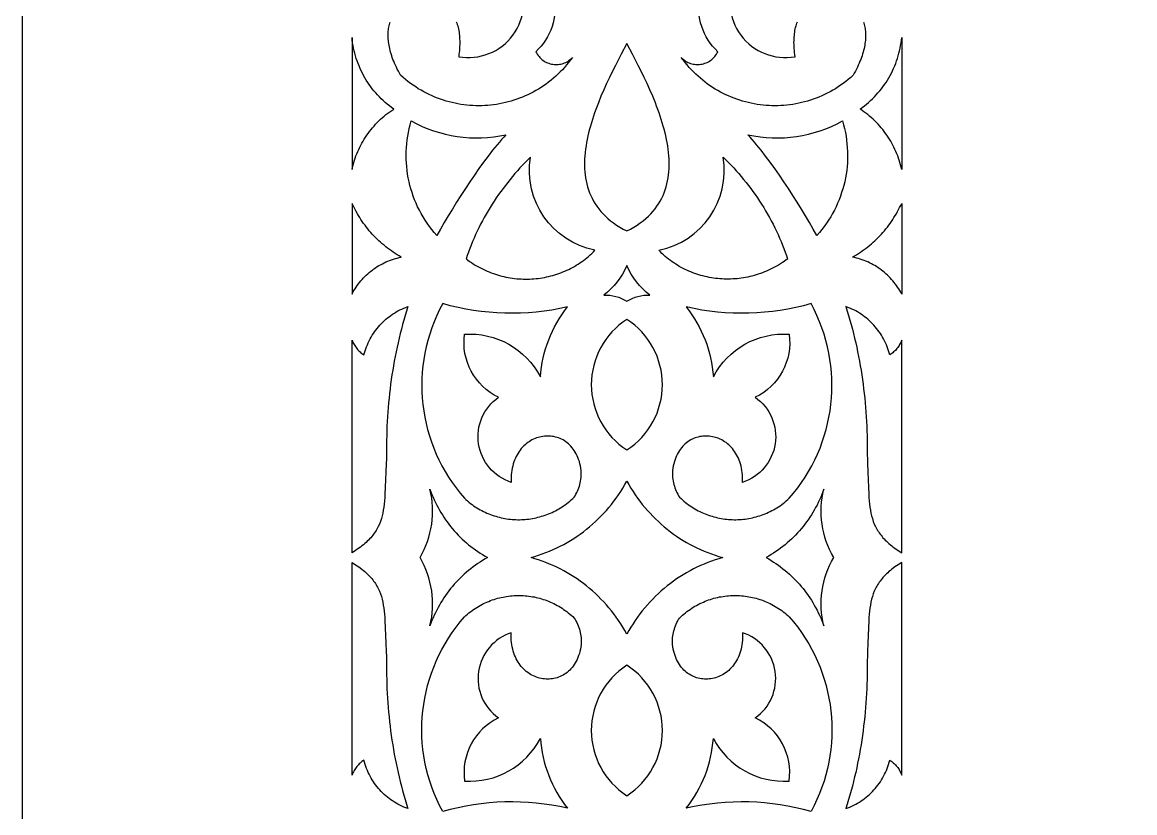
# Model space of a CAD drawing. Extents: x -660 to 660, y -460 to 460.
# Drawn here: x -660 to -457.6, y -282 to -138.3 of the extents above; entities that cross this region are included whole.
import ezdxf

# ---------------------------------------------------------------- set-up
doc = ezdxf.new("R2010")
doc.units = 0
doc.layers.add('LAYER_1', color=18, linetype='CONTINUOUS')

msp = doc.modelspace()

# ---------------------------------------------------------------- linework, layer by layer
at = {"layer": 'LAYER_1'}
for points in [[(-660, -460), (660, -460), (660, 460), (-660, 460)], [(-600, -165.02), (-599.9, -164.6), (-599.8, -164.19), (-599.68, -163.78), (-599.56, -163.37), (-599.42, -162.96), (-599.28, -162.56), (-599.12, -162.17), (-598.96, -161.78), (-598.78, -161.39), (-598.6, -161.01), (-598.41, -160.63), (-598.21, -160.25), (-598, -159.89), (-597.78, -159.52), (-597.55, -159.16), (-597.31, -158.81), (-597.07, -158.47), (-596.81, -158.12), (-596.55, -157.79), (-596.28, -157.46), (-596, -157.14), (-595.71, -156.82), (-595.42, -156.51), (-595.12, -156.21), (-594.81, -155.91), (-594.49, -155.63), (-594.16, -155.35), (-593.83, -155.07), (-593.48, -154.81), (-593.14, -154.55), (-592.78, -154.3), (-592.42, -154.06), (-592.82, -153.77), (-593.21, -153.47), (-593.6, -153.17), (-593.97, -152.85), (-594.33, -152.52), (-594.69, -152.19), (-595.03, -151.84), (-595.37, -151.49), (-595.69, -151.13), (-596.01, -150.76), (-596.31, -150.38), (-596.6, -149.99), (-596.88, -149.6), (-597.15, -149.2), (-597.41, -148.79), (-597.66, -148.38), (-597.9, -147.96), (-598.12, -147.53), (-598.34, -147.1), (-598.54, -146.66), (-598.73, -146.21), (-598.91, -145.76), (-599.08, -145.31), (-599.23, -144.85), (-599.37, -144.38), (-599.5, -143.91), (-599.61, -143.44), (-599.72, -142.96), (-599.81, -142.48), (-599.89, -142), (-599.95, -141.51), (-600, -141.02)], [(-500, -165.02), (-500.1, -164.6), (-500.2, -164.19), (-500.32, -163.78), (-500.44, -163.37), (-500.58, -162.96), (-500.72, -162.56), (-500.88, -162.17), (-501.04, -161.78), (-501.22, -161.39), (-501.4, -161.01), (-501.59, -160.63), (-501.79, -160.25), (-502, -159.89), (-502.22, -159.52), (-502.45, -159.16), (-502.69, -158.81), (-502.93, -158.47), (-503.19, -158.12), (-503.45, -157.79), (-503.72, -157.46), (-504, -157.14), (-504.29, -156.82), (-504.58, -156.51), (-504.88, -156.21), (-505.19, -155.91), (-505.51, -155.63), (-505.84, -155.35), (-506.17, -155.07), (-506.52, -154.81), (-506.86, -154.55), (-507.22, -154.3), (-507.58, -154.06), (-507.18, -153.77), (-506.79, -153.47), (-506.4, -153.17), (-506.03, -152.85), (-505.67, -152.52), (-505.31, -152.19), (-504.97, -151.84), (-504.63, -151.49), (-504.31, -151.13), (-503.99, -150.76), (-503.69, -150.38), (-503.4, -149.99), (-503.12, -149.6), (-502.85, -149.2), (-502.59, -148.79), (-502.34, -148.38), (-502.1, -147.96), (-501.88, -147.53), (-501.66, -147.1), (-501.46, -146.66), (-501.27, -146.21), (-501.09, -145.76), (-500.92, -145.31), (-500.77, -144.85), (-500.63, -144.38), (-500.5, -143.91), (-500.39, -143.44), (-500.28, -142.96), (-500.19, -142.48), (-500.11, -142), (-500.05, -141.51), (-500, -141.02)], [(-550, -176.22), (-549.34, -175.88), (-548.72, -175.53), (-548.13, -175.16), (-547.57, -174.77), (-547.05, -174.38), (-546.56, -173.97), (-546.09, -173.55), (-545.66, -173.11), (-545.26, -172.67), (-544.88, -172.21), (-544.54, -171.74), (-544.22, -171.27), (-543.93, -170.78), (-543.66, -170.28), (-543.42, -169.78), (-543.21, -169.26), (-543.02, -168.74), (-542.85, -168.21), (-542.71, -167.67), (-542.59, -167.12), (-542.49, -166.57), (-542.41, -166.01), (-542.36, -165.44), (-542.32, -164.87), (-542.3, -164.3), (-542.3, -163.72), (-542.32, -163.13), (-542.36, -162.54), (-542.41, -161.95), (-542.48, -161.36), (-542.57, -160.76), (-542.67, -160.16), (-542.78, -159.56), (-542.91, -158.95), (-543.05, -158.35), (-543.21, -157.74), (-543.37, -157.14), (-543.55, -156.53), (-543.74, -155.93), (-543.94, -155.32), (-544.14, -154.72), (-544.36, -154.12), (-544.58, -153.52), (-544.81, -152.92), (-545.29, -151.74), (-545.8, -150.57), (-546.32, -149.42), (-546.85, -148.29), (-547.38, -147.19), (-547.92, -146.11), (-548.99, -144.05), (-550, -142.15), (-551.01, -144.05), (-551.54, -145.07), (-552.08, -146.11), (-552.62, -147.19), (-553.15, -148.29), (-553.68, -149.42), (-554.2, -150.57), (-554.71, -151.74), (-555.19, -152.92), (-555.42, -153.52), (-555.64, -154.12), (-555.86, -154.72), (-556.06, -155.32), (-556.26, -155.93), (-556.45, -156.53), (-556.63, -157.14), (-556.79, -157.74), (-556.95, -158.35), (-557.09, -158.95), (-557.22, -159.56), (-557.33, -160.16), (-557.43, -160.76), (-557.52, -161.36), (-557.59, -161.95), (-557.64, -162.54), (-557.68, -163.13), (-557.7, -163.72), (-557.7, -164.3), (-557.68, -164.87), (-557.64, -165.44), (-557.59, -166.01), (-557.51, -166.57), (-557.41, -167.12), (-557.29, -167.67), (-557.15, -168.21), (-556.98, -168.74), (-556.79, -169.26), (-556.58, -169.78), (-556.34, -170.28), (-556.07, -170.78), (-555.78, -171.27), (-555.46, -171.74), (-555.12, -172.21), (-554.74, -172.67), (-554.34, -173.11), (-553.91, -173.55), (-553.44, -173.97), (-552.95, -174.38), (-552.43, -174.77), (-551.87, -175.16), (-551.28, -175.53), (-550.66, -175.88)], [(-600, -187.7), (-599.83, -187.38), (-599.65, -187.07), (-599.46, -186.75), (-599.26, -186.45), (-599.05, -186.15), (-598.84, -185.86), (-598.62, -185.57), (-598.39, -185.3), (-598.15, -185.02), (-597.91, -184.76), (-597.66, -184.5), (-597.4, -184.25), (-597.13, -184.01), (-596.86, -183.77), (-596.58, -183.55), (-596.3, -183.33), (-596.01, -183.11), (-595.72, -182.91), (-595.41, -182.71), (-595.11, -182.53), (-594.8, -182.35), (-594.48, -182.18), (-594.16, -182.02), (-593.83, -181.86), (-593.5, -181.72), (-593.16, -181.59), (-592.82, -181.46), (-592.47, -181.34), (-592.12, -181.24), (-591.77, -181.14), (-591.41, -181.05), (-591.05, -180.98), (-591.42, -180.76), (-591.78, -180.54), (-592.14, -180.32), (-592.49, -180.09), (-592.84, -179.85), (-593.18, -179.6), (-593.52, -179.35), (-593.85, -179.09), (-594.18, -178.82), (-594.5, -178.55), (-594.82, -178.27), (-595.13, -177.99), (-595.43, -177.7), (-595.73, -177.41), (-596.02, -177.11), (-596.31, -176.8), (-596.59, -176.49), (-596.86, -176.17), (-597.13, -175.85), (-597.39, -175.52), (-597.64, -175.18), (-597.89, -174.85), (-598.13, -174.5), (-598.37, -174.15), (-598.6, -173.8), (-598.82, -173.44), (-599.03, -173.08), (-599.24, -172.71), (-599.44, -172.34), (-599.63, -171.97), (-599.82, -171.59), (-600, -171.2)], [(-508.95, -180.98), (-508.58, -180.76), (-508.22, -180.54), (-507.86, -180.32), (-507.51, -180.09), (-507.16, -179.85), (-506.82, -179.6), (-506.48, -179.35), (-506.15, -179.09), (-505.82, -178.82), (-505.5, -178.55), (-505.18, -178.27), (-504.87, -177.99), (-504.57, -177.7), (-504.27, -177.41), (-503.98, -177.11), (-503.69, -176.8), (-503.41, -176.49), (-503.14, -176.17), (-502.87, -175.85), (-502.61, -175.52), (-502.36, -175.18), (-502.11, -174.85), (-501.87, -174.5), (-501.63, -174.15), (-501.4, -173.8), (-501.18, -173.44), (-500.97, -173.08), (-500.76, -172.71), (-500.56, -172.34), (-500.37, -171.97), (-500.18, -171.59), (-500, -171.2), (-500, -187.7), (-500.17, -187.38), (-500.35, -187.07), (-500.54, -186.75), (-500.74, -186.45), (-500.95, -186.15), (-501.16, -185.86), (-501.38, -185.57), (-501.61, -185.3), (-501.85, -185.02), (-502.09, -184.76), (-502.34, -184.5), (-502.6, -184.25), (-502.87, -184.01), (-503.14, -183.77), (-503.42, -183.55), (-503.7, -183.33), (-503.99, -183.11), (-504.28, -182.91), (-504.59, -182.71), (-504.89, -182.53), (-505.2, -182.35), (-505.52, -182.18), (-505.84, -182.02), (-506.17, -181.86), (-506.5, -181.72), (-506.84, -181.59), (-507.18, -181.46), (-507.53, -181.34), (-507.88, -181.24), (-508.23, -181.14), (-508.59, -181.05)], [(-600, -234.73), (-600, -196.07), (-599.92, -196.28), (-599.83, -196.48), (-599.73, -196.68), (-599.63, -196.87), (-599.52, -197.06), (-599.4, -197.24), (-599.27, -197.42), (-599.14, -197.6), (-599, -197.76), (-598.85, -197.93), (-598.69, -198.08), (-598.53, -198.23), (-598.37, -198.38), (-598.19, -198.51), (-598.02, -198.64), (-597.83, -198.77), (-597.73, -198.39), (-597.62, -198.01), (-597.49, -197.64), (-597.36, -197.27), (-597.21, -196.91), (-597.06, -196.55), (-596.89, -196.2), (-596.71, -195.86), (-596.52, -195.52), (-596.32, -195.19), (-596.12, -194.87), (-595.9, -194.55), (-595.67, -194.24), (-595.44, -193.94), (-595.19, -193.64), (-594.94, -193.35), (-594.68, -193.08), (-594.41, -192.8), (-594.13, -192.54), (-593.85, -192.29), (-593.55, -192.04), (-593.25, -191.81), (-592.94, -191.58), (-592.63, -191.36), (-592.3, -191.15), (-591.97, -190.95), (-591.64, -190.76), (-591.29, -190.58), (-590.95, -190.42), (-590.59, -190.26), (-590.23, -190.11), (-589.86, -189.97), (-590.11, -190.79), (-590.35, -191.61), (-590.59, -192.42), (-590.81, -193.25), (-591.03, -194.07), (-591.24, -194.89), (-591.44, -195.72), (-591.63, -196.55), (-591.81, -197.38), (-591.99, -198.21), (-592.15, -199.05), (-592.31, -199.88), (-592.46, -200.72), (-592.6, -201.56), (-592.73, -202.4), (-592.86, -203.24), (-592.98, -204.09), (-593.08, -204.93), (-593.18, -205.78), (-593.27, -206.63), (-593.36, -207.47), (-593.43, -208.32), (-593.49, -209.17), (-593.55, -210.03), (-593.6, -210.88), (-593.64, -211.73), (-593.67, -212.58), (-593.69, -213.44), (-593.71, -214.29), (-593.71, -215.15), (-593.71, -216.01), (-593.7, -216.86), (-593.75, -217.69), (-593.8, -218.49), (-593.87, -220.03), (-593.92, -221.47), (-593.96, -222.82), (-594.02, -224.1), (-594.05, -224.71), (-594.1, -225.3), (-594.15, -225.88), (-594.22, -226.44), (-594.31, -226.98), (-594.41, -227.51), (-594.53, -228.03), (-594.67, -228.53), (-594.83, -229.03), (-595.02, -229.51), (-595.24, -229.98), (-595.36, -230.21), (-595.48, -230.44), (-595.62, -230.67), (-595.76, -230.9), (-595.91, -231.12), (-596.07, -231.34), (-596.24, -231.56), (-596.42, -231.78), (-596.6, -232), (-596.8, -232.21), (-597.01, -232.43), (-597.22, -232.64), (-597.45, -232.85), (-597.69, -233.07), (-597.94, -233.28), (-598.2, -233.48), (-598.47, -233.69), (-598.75, -233.9), (-599.35, -234.31)], [(-500, -234.73), (-500, -196.07), (-500.08, -196.28), (-500.17, -196.48), (-500.27, -196.68), (-500.37, -196.87), (-500.48, -197.06), (-500.6, -197.24), (-500.73, -197.42), (-500.86, -197.6), (-501, -197.76), (-501.15, -197.93), (-501.31, -198.08), (-501.47, -198.23), (-501.63, -198.38), (-501.81, -198.51), (-501.98, -198.64), (-502.17, -198.77), (-502.27, -198.39), (-502.38, -198.01), (-502.51, -197.64), (-502.64, -197.27), (-502.79, -196.91), (-502.94, -196.55), (-503.11, -196.2), (-503.29, -195.86), (-503.48, -195.52), (-503.68, -195.19), (-503.88, -194.87), (-504.1, -194.55), (-504.33, -194.24), (-504.56, -193.94), (-504.81, -193.64), (-505.06, -193.35), (-505.32, -193.08), (-505.59, -192.8), (-505.87, -192.54), (-506.15, -192.29), (-506.45, -192.04), (-506.75, -191.81), (-507.06, -191.58), (-507.37, -191.36), (-507.7, -191.15), (-508.03, -190.95), (-508.36, -190.76), (-508.71, -190.58), (-509.05, -190.42), (-509.41, -190.26), (-509.77, -190.11), (-510.14, -189.97), (-509.89, -190.79), (-509.65, -191.61), (-509.41, -192.42), (-509.19, -193.25), (-508.97, -194.07), (-508.76, -194.89), (-508.56, -195.72), (-508.37, -196.55), (-508.19, -197.38), (-508.01, -198.21), (-507.85, -199.05), (-507.69, -199.88), (-507.54, -200.72), (-507.4, -201.56), (-507.27, -202.4), (-507.14, -203.24), (-507.02, -204.09), (-506.92, -204.93), (-506.82, -205.78), (-506.73, -206.63), (-506.64, -207.47), (-506.57, -208.32), (-506.51, -209.17), (-506.45, -210.03), (-506.4, -210.88), (-506.36, -211.73), (-506.33, -212.58), (-506.31, -213.44), (-506.29, -214.29), (-506.29, -215.15), (-506.29, -216.01), (-506.3, -216.86), (-506.25, -217.69), (-506.2, -218.49), (-506.13, -220.03), (-506.08, -221.47), (-506.04, -222.82), (-505.98, -224.1), (-505.95, -224.71), (-505.9, -225.3), (-505.85, -225.88), (-505.78, -226.44), (-505.69, -226.98), (-505.59, -227.51), (-505.47, -228.03), (-505.33, -228.53), (-505.17, -229.03), (-504.98, -229.51), (-504.76, -229.98), (-504.64, -230.21), (-504.52, -230.44), (-504.38, -230.67), (-504.24, -230.9), (-504.09, -231.12), (-503.93, -231.34), (-503.76, -231.56), (-503.58, -231.78), (-503.4, -232), (-503.2, -232.21), (-502.99, -232.43), (-502.78, -232.64), (-502.55, -232.85), (-502.31, -233.07), (-502.06, -233.28), (-501.8, -233.48), (-501.53, -233.69), (-501.25, -233.9), (-500.65, -234.31)], [(-567.44, -235.61), (-566.75, -235.41), (-566.07, -235.2), (-565.39, -234.96), (-564.72, -234.71), (-564.06, -234.45), (-563.4, -234.16), (-562.76, -233.86), (-562.12, -233.55), (-561.49, -233.22), (-560.87, -232.87), (-560.26, -232.51), (-559.66, -232.13), (-559.06, -231.73), (-558.48, -231.33), (-557.91, -230.91), (-557.35, -230.47), (-556.8, -230.02), (-556.26, -229.55), (-555.73, -229.08), (-555.21, -228.58), (-554.71, -228.08), (-554.22, -227.56), (-553.73, -227.03), (-553.27, -226.48), (-552.81, -225.93), (-552.37, -225.36), (-551.94, -224.78), (-551.52, -224.19), (-551.12, -223.58), (-550.73, -222.97), (-550.36, -222.34), (-550, -221.7), (-549.64, -222.34), (-549.27, -222.97), (-548.88, -223.58), (-548.48, -224.19), (-548.06, -224.78), (-547.63, -225.36), (-547.19, -225.93), (-546.73, -226.48), (-546.27, -227.03), (-545.78, -227.56), (-545.29, -228.08), (-544.79, -228.58), (-544.27, -229.08), (-543.74, -229.55), (-543.2, -230.02), (-542.65, -230.47), (-542.09, -230.91), (-541.52, -231.33), (-540.94, -231.73), (-540.34, -232.13), (-539.74, -232.51), (-539.13, -232.87), (-538.51, -233.22), (-537.88, -233.55), (-537.24, -233.86), (-536.6, -234.16), (-535.94, -234.45), (-535.28, -234.71), (-534.61, -234.96), (-533.93, -235.2), (-533.25, -235.41), (-532.56, -235.61), (-533.25, -235.81), (-533.93, -236.03), (-534.61, -236.26), (-535.28, -236.51), (-535.94, -236.78), (-536.6, -237.06), (-537.24, -237.36), (-537.88, -237.68), (-538.51, -238.01), (-539.13, -238.36), (-539.74, -238.72), (-540.34, -239.1), (-540.94, -239.49), (-541.52, -239.9), (-542.09, -240.32), (-542.65, -240.76), (-543.2, -241.21), (-543.74, -241.67), (-544.27, -242.15), (-544.79, -242.64), (-545.29, -243.15), (-545.78, -243.66), (-546.27, -244.2), (-546.73, -244.74), (-547.19, -245.3), (-547.63, -245.86), (-548.06, -246.45), (-548.48, -247.04), (-548.88, -247.64), (-549.27, -248.26), (-549.64, -248.88), (-550, -249.52), (-550.36, -248.88), (-550.73, -248.26), (-551.12, -247.64), (-551.52, -247.04), (-551.94, -246.45), (-552.37, -245.86), (-552.81, -245.3), (-553.27, -244.74), (-553.73, -244.2), (-554.22, -243.66), (-554.71, -243.15), (-555.21, -242.64), (-555.73, -242.15), (-556.26, -241.67), (-556.8, -241.21), (-557.35, -240.76), (-557.91, -240.32), (-558.48, -239.9), (-559.06, -239.49), (-559.66, -239.1), (-560.26, -238.72), (-560.87, -238.36), (-561.49, -238.01), (-562.12, -237.68), (-562.76, -237.36), (-563.4, -237.06), (-564.06, -236.78), (-564.72, -236.51), (-565.39, -236.26), (-566.07, -236.03), (-566.75, -235.81)], [(-600, -275.15), (-600, -236.5), (-599.35, -236.91), (-598.75, -237.32), (-598.2, -237.74), (-597.94, -237.95), (-597.69, -238.16), (-597.45, -238.37), (-597.22, -238.58), (-597.01, -238.8), (-596.8, -239.01), (-596.6, -239.23), (-596.42, -239.44), (-596.24, -239.66), (-596.07, -239.88), (-595.91, -240.1), (-595.76, -240.33), (-595.62, -240.55), (-595.48, -240.78), (-595.36, -241.01), (-595.24, -241.24), (-595.02, -241.71), (-594.83, -242.2), (-594.67, -242.69), (-594.53, -243.19), (-594.41, -243.71), (-594.31, -244.24), (-594.22, -244.79), (-594.15, -245.35), (-594.1, -245.92), (-594.05, -246.52), (-594.02, -247.13), (-593.96, -248.4), (-593.92, -249.76), (-593.87, -251.2), (-593.8, -252.73), (-593.75, -253.53), (-593.7, -254.36), (-593.71, -255.22), (-593.71, -256.07), (-593.71, -256.93), (-593.69, -257.79), (-593.67, -258.64), (-593.64, -259.49), (-593.6, -260.35), (-593.55, -261.2), (-593.49, -262.05), (-593.43, -262.9), (-593.36, -263.75), (-593.27, -264.6), (-593.18, -265.45), (-593.08, -266.29), (-592.98, -267.14), (-592.86, -267.98), (-592.73, -268.82), (-592.6, -269.66), (-592.46, -270.5), (-592.31, -271.34), (-592.15, -272.18), (-591.99, -273.01), (-591.81, -273.84), (-591.63, -274.67), (-591.44, -275.5), (-591.24, -276.33), (-591.03, -277.16), (-590.81, -277.98), (-590.59, -278.8), (-590.35, -279.62), (-590.11, -280.44), (-589.86, -281.25), (-590.23, -281.11), (-590.59, -280.97), (-590.95, -280.81), (-591.29, -280.64), (-591.64, -280.46), (-591.97, -280.27), (-592.3, -280.07), (-592.63, -279.86), (-592.94, -279.65), (-593.25, -279.42), (-593.55, -279.18), (-593.85, -278.94), (-594.13, -278.68), (-594.41, -278.42), (-594.68, -278.15), (-594.94, -277.87), (-595.19, -277.58), (-595.44, -277.29), (-595.67, -276.99), (-595.9, -276.68), (-596.12, -276.36), (-596.32, -276.04), (-596.52, -275.7), (-596.71, -275.37), (-596.89, -275.02), (-597.06, -274.67), (-597.21, -274.32), (-597.36, -273.96), (-597.49, -273.59), (-597.62, -273.22), (-597.73, -272.84), (-597.83, -272.46), (-598.02, -272.58), (-598.19, -272.71), (-598.37, -272.85), (-598.53, -272.99), (-598.69, -273.14), (-598.85, -273.3), (-599, -273.46), (-599.14, -273.63), (-599.27, -273.8), (-599.4, -273.98), (-599.52, -274.16), (-599.63, -274.35), (-599.73, -274.55), (-599.83, -274.74), (-599.92, -274.94)], [(-510.14, -281.25), (-509.77, -281.11), (-509.41, -280.97), (-509.05, -280.81), (-508.71, -280.64), (-508.36, -280.46), (-508.03, -280.27), (-507.7, -280.07), (-507.37, -279.86), (-507.06, -279.65), (-506.75, -279.42), (-506.45, -279.18), (-506.15, -278.94), (-505.87, -278.68), (-505.59, -278.42), (-505.32, -278.15), (-505.06, -277.87), (-504.81, -277.58), (-504.56, -277.29), (-504.33, -276.99), (-504.1, -276.68), (-503.88, -276.36), (-503.68, -276.04), (-503.48, -275.7), (-503.29, -275.37), (-503.11, -275.02), (-502.94, -274.67), (-502.79, -274.32), (-502.64, -273.96), (-502.51, -273.59), (-502.38, -273.22), (-502.27, -272.84), (-502.17, -272.46), (-501.98, -272.58), (-501.81, -272.71), (-501.63, -272.85), (-501.47, -272.99), (-501.31, -273.14), (-501.15, -273.3), (-501, -273.46), (-500.86, -273.63), (-500.73, -273.8), (-500.6, -273.98), (-500.48, -274.16), (-500.37, -274.35), (-500.27, -274.55), (-500.17, -274.74), (-500.08, -274.94), (-500, -275.15), (-500, -236.5), (-500.65, -236.91), (-501.25, -237.32), (-501.8, -237.74), (-502.06, -237.95), (-502.31, -238.16), (-502.55, -238.37), (-502.78, -238.58), (-502.99, -238.8), (-503.2, -239.01), (-503.4, -239.23), (-503.58, -239.44), (-503.76, -239.66), (-503.93, -239.88), (-504.09, -240.1), (-504.24, -240.33), (-504.38, -240.55), (-504.52, -240.78), (-504.64, -241.01), (-504.76, -241.24), (-504.98, -241.71), (-505.17, -242.2), (-505.33, -242.69), (-505.47, -243.19), (-505.59, -243.71), (-505.69, -244.24), (-505.78, -244.79), (-505.85, -245.35), (-505.9, -245.92), (-505.95, -246.52), (-505.98, -247.13), (-506.04, -248.4), (-506.08, -249.76), (-506.13, -251.2), (-506.2, -252.73), (-506.25, -253.53), (-506.3, -254.36), (-506.29, -255.22), (-506.29, -256.07), (-506.29, -256.93), (-506.31, -257.79), (-506.33, -258.64), (-506.36, -259.49), (-506.4, -260.35), (-506.45, -261.2), (-506.51, -262.05), (-506.57, -262.9), (-506.64, -263.75), (-506.73, -264.6), (-506.82, -265.45), (-506.92, -266.29), (-507.02, -267.14), (-507.14, -267.98), (-507.27, -268.82), (-507.4, -269.66), (-507.54, -270.5), (-507.69, -271.34), (-507.85, -272.18), (-508.01, -273.01), (-508.19, -273.84), (-508.37, -274.67), (-508.56, -275.5), (-508.76, -276.33), (-508.97, -277.16), (-509.19, -277.98), (-509.41, -278.8), (-509.65, -279.62), (-509.89, -280.44)]]:
    msp.add_lwpolyline(points, close=True, dxfattribs=at)
for points in [[(-581.03, -138.18), (-580.94, -138.43), (-580.86, -138.68), (-580.78, -138.94), (-580.71, -139.21), (-580.65, -139.49), (-580.59, -139.78), (-580.54, -140.07), (-580.5, -140.37), (-580.47, -140.67), (-580.44, -140.99), (-580.42, -141.31), (-580.41, -141.64), (-580.4, -141.97), (-580.41, -142.31), (-580.42, -142.66), (-580.44, -143.02), (-580.47, -143.39), (-580.5, -143.76), (-580.55, -144.14), (-580.6, -144.53, 0.623384), (-569.91, -130.02)], [(-530.09, -130.02, 0.623384), (-519.4, -144.53), (-519.45, -144.14), (-519.5, -143.76), (-519.53, -143.39), (-519.56, -143.02), (-519.58, -142.66), (-519.59, -142.31), (-519.6, -141.97), (-519.59, -141.64), (-519.58, -141.31), (-519.56, -140.99), (-519.53, -140.67), (-519.5, -140.37), (-519.46, -140.07), (-519.41, -139.78), (-519.35, -139.49), (-519.29, -139.21), (-519.22, -138.94), (-519.14, -138.68), (-519.06, -138.43), (-518.97, -138.18)], [(-563.18, -133.65, -0.249326), (-566.54, -143.62), (-566.42, -143.86), (-566.29, -144.09), (-566.14, -144.31), (-565.98, -144.51), (-565.82, -144.7), (-565.64, -144.87), (-565.45, -145.04), (-565.26, -145.19), (-565.05, -145.33), (-564.84, -145.45), (-564.63, -145.56), (-564.41, -145.66), (-564.18, -145.74), (-563.95, -145.81), (-563.72, -145.87), (-563.48, -145.91), (-563.24, -145.94), (-563, -145.96), (-562.76, -145.96), (-562.52, -145.94), (-562.28, -145.92), (-562.04, -145.88), (-561.8, -145.82), (-561.57, -145.75), (-561.34, -145.66), (-561.11, -145.56), (-560.89, -145.45), (-560.68, -145.32), (-560.47, -145.17), (-560.27, -145.01), (-560.07, -144.84), (-559.89, -144.65), (-560.24, -145.12), (-560.59, -145.59), (-560.96, -146.04), (-561.34, -146.47), (-561.73, -146.9), (-562.13, -147.31), (-562.53, -147.7), (-562.95, -148.09), (-563.37, -148.46), (-563.8, -148.82), (-564.24, -149.16), (-564.69, -149.5), (-565.14, -149.82), (-565.61, -150.12), (-566.07, -150.41), (-566.55, -150.69), (-567.03, -150.96), (-567.52, -151.21), (-568.01, -151.45), (-568.51, -151.68), (-569.01, -151.89), (-569.52, -152.09), (-570.03, -152.28), (-570.54, -152.45), (-571.06, -152.61), (-571.58, -152.75), (-572.11, -152.89), (-572.64, -153), (-573.17, -153.11), (-573.71, -153.2), (-574.24, -153.28), (-574.78, -153.34), (-575.32, -153.39), (-575.86, -153.42), (-576.4, -153.45), (-576.94, -153.45), (-577.48, -153.45), (-578.03, -153.43), (-578.57, -153.39), (-579.11, -153.34), (-579.65, -153.28), (-580.19, -153.21), (-580.73, -153.12), (-581.26, -153.01), (-581.8, -152.89), (-582.33, -152.76), (-582.86, -152.61), (-583.38, -152.45), (-583.91, -152.27), (-584.43, -152.08), (-584.94, -151.88), (-585.45, -151.66), (-585.96, -151.43), (-586.46, -151.18), (-586.96, -150.92), (-587.45, -150.64), (-587.94, -150.35), (-588.42, -150.04), (-588.89, -149.72), (-589.36, -149.39), (-589.82, -149.04), (-590.28, -148.67), (-590.72, -148.29), (-591.16, -147.9), (-591.37, -147.52), (-591.57, -147.15), (-591.76, -146.79), (-591.94, -146.42), (-592.11, -146.07), (-592.27, -145.72), (-592.41, -145.37), (-592.55, -145.02), (-592.67, -144.69), (-592.79, -144.35), (-592.89, -144.02), (-592.99, -143.7), (-593.07, -143.38), (-593.15, -143.06), (-593.21, -142.75), (-593.27, -142.45), (-593.32, -142.15), (-593.36, -141.85), (-593.39, -141.56), (-593.41, -141.27), (-593.43, -140.99), (-593.43, -140.72), (-593.43, -140.45), (-593.42, -140.18), (-593.4, -139.92), (-593.38, -139.66), (-593.34, -139.41), (-593.3, -139.17), (-593.26, -138.92), (-593.2, -138.69), (-593.14, -138.46), (-593.08, -138.23)], [(-506.92, -138.23), (-506.86, -138.46), (-506.8, -138.69), (-506.74, -138.92), (-506.7, -139.17), (-506.66, -139.41), (-506.62, -139.66), (-506.6, -139.92), (-506.58, -140.18), (-506.57, -140.45), (-506.57, -140.72), (-506.57, -140.99), (-506.59, -141.27), (-506.61, -141.56), (-506.64, -141.85), (-506.68, -142.15), (-506.73, -142.45), (-506.79, -142.75), (-506.85, -143.06), (-506.93, -143.38), (-507.01, -143.7), (-507.11, -144.02), (-507.21, -144.35), (-507.33, -144.69), (-507.45, -145.02), (-507.59, -145.37), (-507.73, -145.72), (-507.89, -146.07), (-508.06, -146.42), (-508.24, -146.79), (-508.43, -147.15), (-508.63, -147.52), (-508.84, -147.9), (-509.28, -148.29), (-509.72, -148.67), (-510.18, -149.04), (-510.64, -149.39), (-511.11, -149.72), (-511.58, -150.04), (-512.06, -150.35), (-512.55, -150.64), (-513.04, -150.92), (-513.54, -151.18), (-514.04, -151.43), (-514.55, -151.66), (-515.06, -151.88), (-515.57, -152.08), (-516.09, -152.27), (-516.62, -152.45), (-517.14, -152.61), (-517.67, -152.76), (-518.2, -152.89), (-518.74, -153.01), (-519.27, -153.12), (-519.81, -153.21), (-520.35, -153.28), (-520.89, -153.34), (-521.43, -153.39), (-521.97, -153.43), (-522.52, -153.45), (-523.06, -153.45), (-523.6, -153.45), (-524.14, -153.42), (-524.68, -153.39), (-525.22, -153.34), (-525.76, -153.28), (-526.29, -153.2), (-526.83, -153.11), (-527.36, -153), (-527.89, -152.89), (-528.42, -152.75), (-528.94, -152.61), (-529.46, -152.45), (-529.97, -152.28), (-530.48, -152.09), (-530.99, -151.89), (-531.49, -151.68), (-531.99, -151.45), (-532.48, -151.21), (-532.97, -150.96), (-533.45, -150.69), (-533.93, -150.41), (-534.39, -150.12), (-534.86, -149.82), (-535.31, -149.5), (-535.76, -149.16), (-536.2, -148.82), (-536.63, -148.46), (-537.05, -148.09), (-537.47, -147.7), (-537.87, -147.31), (-538.27, -146.9), (-538.66, -146.47), (-539.04, -146.04), (-539.41, -145.59), (-539.76, -145.12), (-540.11, -144.65), (-539.93, -144.84), (-539.73, -145.01), (-539.53, -145.17), (-539.32, -145.32), (-539.11, -145.45), (-538.89, -145.56), (-538.66, -145.66), (-538.43, -145.75), (-538.2, -145.82), (-537.96, -145.88), (-537.72, -145.92), (-537.48, -145.94), (-537.24, -145.96), (-537, -145.96), (-536.76, -145.94), (-536.52, -145.91), (-536.28, -145.87), (-536.05, -145.81), (-535.82, -145.74), (-535.59, -145.66), (-535.37, -145.56), (-535.16, -145.45), (-534.95, -145.33), (-534.74, -145.19), (-534.55, -145.04), (-534.36, -144.87), (-534.18, -144.7), (-534.02, -144.51), (-533.86, -144.31), (-533.71, -144.09), (-533.58, -143.86), (-533.46, -143.62, -0.249326), (-536.82, -133.65)]]:
    msp.add_lwpolyline(points, format="xyb", dxfattribs=at)
for points in [[(-584.59, -177.03), (-585.05, -176.49), (-585.5, -175.95), (-585.92, -175.39), (-586.33, -174.82), (-586.71, -174.24), (-587.08, -173.65), (-587.43, -173.04), (-587.75, -172.43), (-588.06, -171.81), (-588.34, -171.18), (-588.61, -170.55), (-588.86, -169.9), (-589.08, -169.25), (-589.28, -168.59), (-589.47, -167.93), (-589.63, -167.26), (-589.77, -166.58), (-589.89, -165.9), (-589.99, -165.22), (-590.06, -164.53), (-590.12, -163.84), (-590.15, -163.15), (-590.16, -162.46), (-590.15, -161.76), (-590.11, -161.07), (-590.05, -160.37), (-589.98, -159.68), (-589.87, -158.98), (-589.75, -158.29), (-589.6, -157.6), (-589.43, -156.91), (-589.23, -156.22, 0.182436), (-572.02, -158.72), (-572.41, -159.15), (-572.8, -159.6), (-573.2, -160.07), (-573.61, -160.55), (-574.42, -161.56), (-575.25, -162.63), (-576.08, -163.74), (-576.91, -164.89), (-577.74, -166.08), (-578.57, -167.29), (-579.38, -168.51), (-580.19, -169.75), (-580.98, -171), (-581.75, -172.24), (-582.5, -173.47), (-583.23, -174.68), (-583.92, -175.87)], [(-515.41, -177.03), (-516.08, -175.87), (-516.77, -174.68), (-517.5, -173.47), (-518.25, -172.24), (-519.02, -171), (-519.81, -169.75), (-520.62, -168.51), (-521.43, -167.29), (-522.26, -166.08), (-523.09, -164.89), (-523.92, -163.74), (-524.75, -162.63), (-525.58, -161.56), (-526.39, -160.55), (-526.8, -160.07), (-527.2, -159.6), (-527.59, -159.15), (-527.98, -158.72, 0.182436), (-510.77, -156.22), (-510.57, -156.91), (-510.4, -157.6), (-510.25, -158.29), (-510.13, -158.98), (-510.02, -159.68), (-509.95, -160.37), (-509.89, -161.07), (-509.85, -161.76), (-509.84, -162.46), (-509.85, -163.15), (-509.88, -163.84), (-509.94, -164.53), (-510.01, -165.22), (-510.11, -165.9), (-510.23, -166.58), (-510.37, -167.26), (-510.53, -167.93), (-510.72, -168.59), (-510.92, -169.25), (-511.14, -169.9), (-511.39, -170.55), (-511.66, -171.18), (-511.94, -171.81), (-512.25, -172.43), (-512.57, -173.04), (-512.92, -173.65), (-513.29, -174.24), (-513.67, -174.82), (-514.08, -175.39), (-514.5, -175.95), (-514.95, -176.49)], [(-579.25, -181.35), (-578.97, -181.5), (-578.63, -181.75), (-578.29, -181.98), (-577.94, -182.2), (-577.59, -182.42), (-577.23, -182.63), (-576.88, -182.82), (-576.51, -183.01), (-576.15, -183.19), (-575.78, -183.37), (-575.41, -183.53), (-575.04, -183.68), (-574.67, -183.83), (-574.29, -183.97), (-573.91, -184.09), (-573.53, -184.21), (-573.15, -184.32), (-572.76, -184.42), (-572.38, -184.52), (-571.99, -184.6), (-571.6, -184.68), (-571.21, -184.75), (-570.82, -184.8), (-570.43, -184.86), (-570.04, -184.9), (-569.65, -184.93), (-569.26, -184.95), (-568.87, -184.97), (-568.48, -184.98), (-568.09, -184.98), (-567.7, -184.97), (-567.31, -184.95), (-566.92, -184.92), (-566.53, -184.89), (-566.14, -184.85), (-565.76, -184.8), (-565.37, -184.74), (-564.99, -184.67), (-564.61, -184.59), (-564.23, -184.51), (-563.85, -184.41), (-563.48, -184.31), (-563.11, -184.2), (-562.74, -184.09), (-562.37, -183.96), (-562, -183.83), (-561.64, -183.68), (-561.28, -183.53), (-560.93, -183.37), (-560.58, -183.21), (-560.23, -183.03), (-559.88, -182.85), (-559.54, -182.66), (-559.21, -182.46), (-558.88, -182.25), (-558.55, -182.04), (-558.23, -181.81), (-557.91, -181.58), (-557.59, -181.34), (-557.29, -181.09), (-556.98, -180.84), (-556.68, -180.58), (-556.39, -180.3), (-556.1, -180.02), (-555.82, -179.74, -0.402098), (-567.55, -162.83), (-568.03, -163.3), (-568.51, -163.77), (-568.98, -164.26), (-569.45, -164.76), (-569.91, -165.26), (-570.36, -165.78), (-570.81, -166.3), (-571.25, -166.84), (-571.68, -167.38), (-572.11, -167.93), (-572.53, -168.48), (-572.94, -169.05), (-573.35, -169.62), (-573.75, -170.2), (-574.13, -170.78), (-574.51, -171.37), (-574.89, -171.96), (-575.25, -172.56), (-575.6, -173.17), (-575.94, -173.78), (-576.28, -174.39), (-576.6, -175.01), (-576.92, -175.64), (-577.22, -176.26), (-577.51, -176.89), (-577.8, -177.52), (-578.07, -178.16), (-578.33, -178.79), (-578.57, -179.43), (-578.81, -180.07), (-579.03, -180.71)], [(-544.18, -179.74, 0.402098), (-532.45, -162.83), (-531.97, -163.3), (-531.49, -163.77), (-531.02, -164.26), (-530.55, -164.76), (-530.09, -165.26), (-529.64, -165.78), (-529.19, -166.3), (-528.75, -166.84), (-528.32, -167.38), (-527.89, -167.93), (-527.47, -168.48), (-527.06, -169.05), (-526.65, -169.62), (-526.25, -170.2), (-525.87, -170.78), (-525.49, -171.37), (-525.11, -171.96), (-524.75, -172.56), (-524.4, -173.17), (-524.06, -173.78), (-523.72, -174.39), (-523.4, -175.01), (-523.08, -175.64), (-522.78, -176.26), (-522.49, -176.89), (-522.2, -177.52), (-521.93, -178.16), (-521.67, -178.79), (-521.43, -179.43), (-521.19, -180.07), (-520.97, -180.71), (-520.75, -181.35), (-521.03, -181.5), (-521.37, -181.75), (-521.71, -181.98), (-522.06, -182.2), (-522.41, -182.42), (-522.77, -182.63), (-523.12, -182.82), (-523.49, -183.01), (-523.85, -183.19), (-524.22, -183.37), (-524.59, -183.53), (-524.96, -183.68), (-525.33, -183.83), (-525.71, -183.97), (-526.09, -184.09), (-526.47, -184.21), (-526.85, -184.32), (-527.24, -184.42), (-527.62, -184.52), (-528.01, -184.6), (-528.4, -184.68), (-528.79, -184.75), (-529.18, -184.8), (-529.57, -184.86), (-529.96, -184.9), (-530.35, -184.93), (-530.74, -184.95), (-531.13, -184.97), (-531.52, -184.98), (-531.91, -184.98), (-532.3, -184.97), (-532.69, -184.95), (-533.08, -184.92), (-533.47, -184.89), (-533.86, -184.85), (-534.24, -184.8), (-534.63, -184.74), (-535.01, -184.67), (-535.39, -184.59), (-535.77, -184.51), (-536.15, -184.41), (-536.52, -184.31), (-536.89, -184.2), (-537.26, -184.09), (-537.63, -183.96), (-538, -183.83), (-538.36, -183.68), (-538.72, -183.53), (-539.07, -183.37), (-539.42, -183.21), (-539.77, -183.03), (-540.12, -182.85), (-540.46, -182.66), (-540.79, -182.46), (-541.12, -182.25), (-541.45, -182.04), (-541.77, -181.81), (-542.09, -181.58), (-542.41, -181.34), (-542.71, -181.09), (-543.02, -180.84), (-543.32, -180.58), (-543.61, -180.3), (-543.9, -180.02)], [(-550, -189, -0.158351), (-545.81, -187.88, -0.125473), (-550, -182.53, -0.125473), (-554.19, -187.88, -0.158351)], [(-579.55, -224.83), (-579.29, -225.08), (-579.01, -225.31), (-578.74, -225.54), (-578.46, -225.76), (-578.17, -225.97), (-577.88, -226.18), (-577.59, -226.37), (-577.3, -226.56), (-577, -226.74), (-576.69, -226.91), (-576.39, -227.08), (-576.08, -227.23), (-575.77, -227.38), (-575.45, -227.52), (-575.14, -227.66), (-574.82, -227.78), (-574.5, -227.9), (-574.17, -228.01), (-573.85, -228.11), (-573.52, -228.2), (-573.19, -228.29), (-572.86, -228.37), (-572.53, -228.44), (-572.2, -228.5), (-571.87, -228.56), (-571.53, -228.6), (-571.2, -228.64), (-570.86, -228.67), (-570.52, -228.7), (-570.19, -228.71), (-569.85, -228.72), (-569.51, -228.72), (-569.18, -228.71), (-568.84, -228.7), (-568.5, -228.67), (-568.17, -228.64), (-567.83, -228.6), (-567.5, -228.56), (-567.17, -228.5), (-566.83, -228.44), (-566.5, -228.37), (-566.17, -228.29), (-565.85, -228.21), (-565.52, -228.11), (-565.2, -228.01), (-564.88, -227.9), (-564.56, -227.79), (-564.24, -227.66), (-563.92, -227.53), (-563.61, -227.39), (-563.3, -227.24), (-562.99, -227.09), (-562.69, -226.93), (-562.39, -226.76), (-562.09, -226.58), (-561.8, -226.39), (-561.51, -226.2), (-561.22, -226), (-560.94, -225.79), (-560.66, -225.57), (-560.39, -225.35), (-560.12, -225.12), (-559.85, -224.88), (-559.59, -224.63), (-559.42, -224.36), (-559.26, -224.08), (-559.11, -223.8), (-558.98, -223.51), (-558.85, -223.22), (-558.74, -222.92), (-558.64, -222.62), (-558.55, -222.31), (-558.48, -222.01), (-558.41, -221.7), (-558.36, -221.38), (-558.33, -221.07), (-558.3, -220.75), (-558.29, -220.43), (-558.29, -220.11), (-558.3, -219.8), (-558.36, -219.36), (-558.44, -218.94), (-558.54, -218.54), (-558.64, -218.15), (-558.77, -217.78), (-558.9, -217.43), (-559.05, -217.09), (-559.21, -216.77), (-559.38, -216.46), (-559.56, -216.17), (-559.75, -215.89), (-559.96, -215.63), (-560.17, -215.38), (-560.39, -215.15), (-560.62, -214.94), (-560.86, -214.74), (-561.1, -214.56), (-561.35, -214.39), (-561.61, -214.23), (-561.87, -214.09), (-562.14, -213.97), (-562.42, -213.86), (-562.69, -213.77), (-562.98, -213.69), (-563.26, -213.62), (-563.55, -213.57), (-563.83, -213.54), (-564.13, -213.51), (-564.42, -213.51), (-564.71, -213.52), (-565, -213.54), (-565.29, -213.57), (-565.58, -213.63), (-565.87, -213.69), (-566.15, -213.77), (-566.43, -213.86), (-566.71, -213.97), (-566.99, -214.09), (-567.26, -214.23), (-567.53, -214.37), (-567.79, -214.54), (-568.04, -214.71), (-568.29, -214.9), (-568.53, -215.11), (-568.76, -215.32), (-568.99, -215.55), (-569.2, -215.8), (-569.41, -216.06), (-569.61, -216.33), (-569.79, -216.61), (-569.97, -216.91), (-570.14, -217.22), (-570.29, -217.54), (-570.43, -217.88), (-570.56, -218.23), (-570.67, -218.59), (-570.77, -218.96), (-570.85, -219.35), (-570.92, -219.75), (-570.98, -220.16), (-571.02, -220.59), (-571.04, -221.03), (-571.04, -221.48), (-571.03, -221.94, -0.618339), (-573.36, -206.47, -0.325211), (-579.53, -194.99, -0.29733), (-565.74, -202.74, -0.149529), (-560.81, -190.04, -0.127005), (-583.51, -189.43, 0.315316)], [(-540.41, -224.63), (-540.15, -224.88), (-539.88, -225.12), (-539.61, -225.35), (-539.34, -225.57), (-539.06, -225.79), (-538.78, -226), (-538.49, -226.2), (-538.2, -226.39), (-537.91, -226.58), (-537.61, -226.76), (-537.31, -226.93), (-537.01, -227.09), (-536.7, -227.24), (-536.39, -227.39), (-536.08, -227.53), (-535.76, -227.66), (-535.44, -227.79), (-535.12, -227.9), (-534.8, -228.01), (-534.48, -228.11), (-534.15, -228.21), (-533.83, -228.29), (-533.5, -228.37), (-533.17, -228.44), (-532.83, -228.5), (-532.5, -228.56), (-532.17, -228.6), (-531.83, -228.64), (-531.5, -228.67), (-531.16, -228.7), (-530.82, -228.71), (-530.49, -228.72), (-530.15, -228.72), (-529.81, -228.71), (-529.48, -228.7), (-529.14, -228.67), (-528.8, -228.64), (-528.47, -228.6), (-528.13, -228.56), (-527.8, -228.5), (-527.47, -228.44), (-527.14, -228.37), (-526.81, -228.29), (-526.48, -228.2), (-526.15, -228.11), (-525.83, -228.01), (-525.5, -227.9), (-525.18, -227.78), (-524.86, -227.66), (-524.55, -227.52), (-524.23, -227.38), (-523.92, -227.23), (-523.61, -227.08), (-523.31, -226.91), (-523, -226.74), (-522.7, -226.56), (-522.41, -226.37), (-522.12, -226.18), (-521.83, -225.97), (-521.54, -225.76), (-521.26, -225.54), (-520.99, -225.31), (-520.71, -225.08), (-520.45, -224.83, 0.315316), (-516.49, -189.43, -0.127005), (-539.19, -190.04, -0.149529), (-534.26, -202.74, -0.29733), (-520.47, -194.99, -0.325211), (-526.64, -206.47, -0.618339), (-528.97, -221.94), (-528.96, -221.48), (-528.96, -221.03), (-528.98, -220.59), (-529.02, -220.16), (-529.08, -219.75), (-529.15, -219.35), (-529.23, -218.96), (-529.33, -218.59), (-529.44, -218.23), (-529.57, -217.88), (-529.71, -217.54), (-529.86, -217.22), (-530.03, -216.91), (-530.21, -216.61), (-530.39, -216.33), (-530.59, -216.06), (-530.8, -215.8), (-531.01, -215.55), (-531.24, -215.32), (-531.47, -215.11), (-531.71, -214.9), (-531.96, -214.71), (-532.21, -214.54), (-532.47, -214.37), (-532.74, -214.23), (-533.01, -214.09), (-533.29, -213.97), (-533.57, -213.86), (-533.85, -213.77), (-534.13, -213.69), (-534.42, -213.63), (-534.71, -213.57), (-535, -213.54), (-535.29, -213.52), (-535.58, -213.51), (-535.87, -213.51), (-536.17, -213.54), (-536.45, -213.57), (-536.74, -213.62), (-537.02, -213.69), (-537.31, -213.77), (-537.58, -213.86), (-537.86, -213.97), (-538.13, -214.09), (-538.39, -214.23), (-538.65, -214.39), (-538.9, -214.56), (-539.14, -214.74), (-539.38, -214.94), (-539.61, -215.15), (-539.83, -215.38), (-540.04, -215.63), (-540.25, -215.89), (-540.44, -216.17), (-540.62, -216.46), (-540.79, -216.77), (-540.95, -217.09), (-541.1, -217.43), (-541.23, -217.78), (-541.36, -218.15), (-541.46, -218.54), (-541.56, -218.94), (-541.64, -219.36), (-541.7, -219.8), (-541.71, -220.11), (-541.71, -220.43), (-541.7, -220.75), (-541.67, -221.07), (-541.64, -221.38), (-541.59, -221.7), (-541.52, -222.01), (-541.45, -222.31), (-541.36, -222.62), (-541.26, -222.92), (-541.15, -223.22), (-541.02, -223.51), (-540.89, -223.8), (-540.74, -224.08), (-540.58, -224.36)], [(-550, -216.03, 0.545455), (-550, -192.32, 0.545455)], [(-585.82, -248.05, 0.19507), (-587.63, -235.61, 0.19507), (-585.82, -223.17), (-585.64, -223.67), (-585.46, -224.16), (-585.26, -224.64), (-585.05, -225.12), (-584.83, -225.59), (-584.6, -226.06), (-584.35, -226.52), (-584.1, -226.97), (-583.84, -227.42), (-583.57, -227.86), (-583.29, -228.29), (-583, -228.72), (-582.7, -229.14), (-582.39, -229.56), (-582.07, -229.96), (-581.74, -230.36), (-581.4, -230.75), (-581.05, -231.14), (-580.7, -231.51), (-580.33, -231.88), (-579.96, -232.24), (-579.58, -232.59), (-579.19, -232.93), (-578.8, -233.27), (-578.39, -233.59), (-577.98, -233.91), (-577.56, -234.22), (-577.13, -234.51), (-576.69, -234.8), (-576.25, -235.08), (-575.8, -235.35), (-575.35, -235.61), (-575.8, -235.87), (-576.25, -236.14), (-576.69, -236.42), (-577.13, -236.71), (-577.56, -237.01), (-577.98, -237.32), (-578.39, -237.63), (-578.8, -237.96), (-579.19, -238.29), (-579.58, -238.63), (-579.96, -238.99), (-580.33, -239.34), (-580.7, -239.71), (-581.05, -240.09), (-581.4, -240.47), (-581.74, -240.86), (-582.07, -241.26), (-582.39, -241.67), (-582.7, -242.08), (-583, -242.5), (-583.29, -242.93), (-583.57, -243.36), (-583.84, -243.81), (-584.1, -244.25), (-584.35, -244.71), (-584.6, -245.17), (-584.83, -245.63), (-585.05, -246.11), (-585.26, -246.58), (-585.46, -247.07), (-585.64, -247.56)], [(-514.18, -248.05, -0.19507), (-512.37, -235.61, -0.19507), (-514.18, -223.17), (-514.36, -223.67), (-514.54, -224.16), (-514.74, -224.64), (-514.95, -225.12), (-515.17, -225.59), (-515.4, -226.06), (-515.65, -226.52), (-515.9, -226.97), (-516.16, -227.42), (-516.43, -227.86), (-516.71, -228.29), (-517, -228.72), (-517.3, -229.14), (-517.61, -229.56), (-517.93, -229.96), (-518.26, -230.36), (-518.6, -230.75), (-518.95, -231.14), (-519.3, -231.51), (-519.67, -231.88), (-520.04, -232.24), (-520.42, -232.59), (-520.81, -232.93), (-521.2, -233.27), (-521.61, -233.59), (-522.02, -233.91), (-522.44, -234.22), (-522.87, -234.51), (-523.31, -234.8), (-523.75, -235.08), (-524.2, -235.35), (-524.65, -235.61), (-524.2, -235.87), (-523.75, -236.14), (-523.31, -236.42), (-522.87, -236.71), (-522.44, -237.01), (-522.02, -237.32), (-521.61, -237.63), (-521.2, -237.96), (-520.81, -238.29), (-520.42, -238.63), (-520.04, -238.99), (-519.67, -239.34), (-519.3, -239.71), (-518.95, -240.09), (-518.6, -240.47), (-518.26, -240.86), (-517.93, -241.26), (-517.61, -241.67), (-517.3, -242.08), (-517, -242.5), (-516.71, -242.93), (-516.43, -243.36), (-516.16, -243.81), (-515.9, -244.25), (-515.65, -244.71), (-515.4, -245.17), (-515.17, -245.63), (-514.95, -246.11), (-514.74, -246.58), (-514.54, -247.07), (-514.36, -247.56)], [(-583.51, -281.8, -0.315316), (-579.55, -246.39), (-579.29, -246.15), (-579.01, -245.91), (-578.74, -245.68), (-578.46, -245.46), (-578.17, -245.25), (-577.88, -245.05), (-577.59, -244.85), (-577.3, -244.66), (-577, -244.48), (-576.69, -244.31), (-576.39, -244.15), (-576.08, -243.99), (-575.77, -243.84), (-575.45, -243.7), (-575.14, -243.57), (-574.82, -243.44), (-574.5, -243.32), (-574.17, -243.22), (-573.85, -243.11), (-573.52, -243.02), (-573.19, -242.93), (-572.86, -242.86), (-572.53, -242.79), (-572.2, -242.72), (-571.87, -242.67), (-571.53, -242.62), (-571.2, -242.58), (-570.86, -242.55), (-570.52, -242.53), (-570.19, -242.51), (-569.85, -242.5), (-569.51, -242.5), (-569.18, -242.51), (-568.84, -242.53), (-568.5, -242.55), (-568.17, -242.58), (-567.83, -242.62), (-567.5, -242.67), (-567.17, -242.72), (-566.83, -242.78), (-566.5, -242.85), (-566.17, -242.93), (-565.85, -243.02), (-565.52, -243.11), (-565.2, -243.21), (-564.88, -243.32), (-564.56, -243.44), (-564.24, -243.56), (-563.92, -243.69), (-563.61, -243.83), (-563.3, -243.98), (-562.99, -244.14), (-562.69, -244.3), (-562.39, -244.47), (-562.09, -244.65), (-561.8, -244.83), (-561.51, -245.03), (-561.22, -245.23), (-560.94, -245.44), (-560.66, -245.65), (-560.39, -245.88), (-560.12, -246.11), (-559.85, -246.35), (-559.59, -246.6), (-559.42, -246.87), (-559.26, -247.14), (-559.11, -247.43), (-558.98, -247.72), (-558.85, -248.01), (-558.74, -248.31), (-558.64, -248.61), (-558.55, -248.91), (-558.48, -249.22), (-558.41, -249.53), (-558.36, -249.84), (-558.33, -250.16), (-558.3, -250.47), (-558.29, -250.79), (-558.29, -251.11), (-558.3, -251.43), (-558.36, -251.86), (-558.44, -252.28), (-558.54, -252.68), (-558.64, -253.07), (-558.77, -253.44), (-558.9, -253.8), (-559.05, -254.13), (-559.21, -254.46), (-559.38, -254.77), (-559.56, -255.06), (-559.75, -255.33), (-559.96, -255.59), (-560.17, -255.84), (-560.39, -256.07), (-560.62, -256.28), (-560.86, -256.48), (-561.1, -256.67), (-561.35, -256.84), (-561.61, -256.99), (-561.87, -257.13), (-562.14, -257.25), (-562.42, -257.36), (-562.69, -257.46), (-562.98, -257.54), (-563.26, -257.6), (-563.55, -257.65), (-563.83, -257.69), (-564.13, -257.71), (-564.42, -257.72), (-564.71, -257.71), (-565, -257.69), (-565.29, -257.65), (-565.58, -257.6), (-565.87, -257.53), (-566.15, -257.46), (-566.43, -257.36), (-566.71, -257.25), (-566.99, -257.13), (-567.26, -257), (-567.53, -256.85), (-567.79, -256.69), (-568.04, -256.51), (-568.29, -256.32), (-568.53, -256.12), (-568.76, -255.9), (-568.99, -255.67), (-569.2, -255.43), (-569.41, -255.17), (-569.61, -254.9), (-569.79, -254.61), (-569.97, -254.32), (-570.14, -254.01), (-570.29, -253.68), (-570.43, -253.35), (-570.56, -253), (-570.67, -252.64), (-570.77, -252.26), (-570.85, -251.87), (-570.92, -251.47), (-570.98, -251.06), (-571.02, -250.64), (-571.04, -250.2), (-571.04, -249.75), (-571.03, -249.28, 0.618339), (-573.36, -264.76, 0.325211), (-579.53, -276.24, 0.29733), (-565.74, -268.49, 0.149529), (-560.81, -281.19, 0.127005)], [(-539.19, -281.19, 0.149529), (-534.26, -268.49, 0.29733), (-520.47, -276.24, 0.325211), (-526.64, -264.76, 0.618339), (-528.97, -249.28), (-528.96, -249.75), (-528.96, -250.2), (-528.98, -250.64), (-529.02, -251.06), (-529.08, -251.47), (-529.15, -251.87), (-529.23, -252.26), (-529.33, -252.64), (-529.44, -253), (-529.57, -253.35), (-529.71, -253.68), (-529.86, -254.01), (-530.03, -254.32), (-530.21, -254.61), (-530.39, -254.9), (-530.59, -255.17), (-530.8, -255.43), (-531.01, -255.67), (-531.24, -255.9), (-531.47, -256.12), (-531.71, -256.32), (-531.96, -256.51), (-532.21, -256.69), (-532.47, -256.85), (-532.74, -257), (-533.01, -257.13), (-533.29, -257.25), (-533.57, -257.36), (-533.85, -257.46), (-534.13, -257.53), (-534.42, -257.6), (-534.71, -257.65), (-535, -257.69), (-535.29, -257.71), (-535.58, -257.72), (-535.87, -257.71), (-536.17, -257.69), (-536.45, -257.65), (-536.74, -257.6), (-537.02, -257.54), (-537.31, -257.46), (-537.58, -257.36), (-537.86, -257.25), (-538.13, -257.13), (-538.39, -256.99), (-538.65, -256.84), (-538.9, -256.67), (-539.14, -256.48), (-539.38, -256.28), (-539.61, -256.07), (-539.83, -255.84), (-540.04, -255.59), (-540.25, -255.33), (-540.44, -255.06), (-540.62, -254.77), (-540.79, -254.46), (-540.95, -254.13), (-541.1, -253.8), (-541.23, -253.44), (-541.36, -253.07), (-541.46, -252.68), (-541.56, -252.28), (-541.64, -251.86), (-541.7, -251.43), (-541.71, -251.11), (-541.71, -250.79), (-541.7, -250.47), (-541.67, -250.16), (-541.64, -249.84), (-541.59, -249.53), (-541.52, -249.22), (-541.45, -248.91), (-541.36, -248.61), (-541.26, -248.31), (-541.15, -248.01), (-541.02, -247.72), (-540.89, -247.43), (-540.74, -247.14), (-540.58, -246.87), (-540.41, -246.6), (-540.15, -246.35), (-539.88, -246.11), (-539.61, -245.88), (-539.34, -245.65), (-539.06, -245.44), (-538.78, -245.23), (-538.49, -245.03), (-538.2, -244.83), (-537.91, -244.65), (-537.61, -244.47), (-537.31, -244.3), (-537.01, -244.14), (-536.7, -243.98), (-536.39, -243.83), (-536.08, -243.69), (-535.76, -243.56), (-535.44, -243.44), (-535.12, -243.32), (-534.8, -243.21), (-534.48, -243.11), (-534.15, -243.02), (-533.83, -242.93), (-533.5, -242.85), (-533.17, -242.78), (-532.83, -242.72), (-532.5, -242.67), (-532.17, -242.62), (-531.83, -242.58), (-531.5, -242.55), (-531.16, -242.53), (-530.82, -242.51), (-530.49, -242.5), (-530.15, -242.5), (-529.81, -242.51), (-529.48, -242.53), (-529.14, -242.55), (-528.8, -242.58), (-528.47, -242.62), (-528.13, -242.67), (-527.8, -242.72), (-527.47, -242.79), (-527.14, -242.86), (-526.81, -242.93), (-526.48, -243.02), (-526.15, -243.11), (-525.83, -243.22), (-525.5, -243.32), (-525.18, -243.44), (-524.86, -243.57), (-524.55, -243.7), (-524.23, -243.84), (-523.92, -243.99), (-523.61, -244.15), (-523.31, -244.31), (-523, -244.48), (-522.7, -244.66), (-522.41, -244.85), (-522.12, -245.05), (-521.83, -245.25), (-521.54, -245.46), (-521.26, -245.68), (-520.99, -245.91), (-520.71, -246.15), (-520.45, -246.39, -0.315316), (-516.49, -281.8, 0.127005)], [(-550, -278.91, 0.545455), (-550, -255.19, 0.545455)]]:
    msp.add_lwpolyline(points, format="xyb", close=True, dxfattribs=at)

doc.saveas('drawing.dxf')
